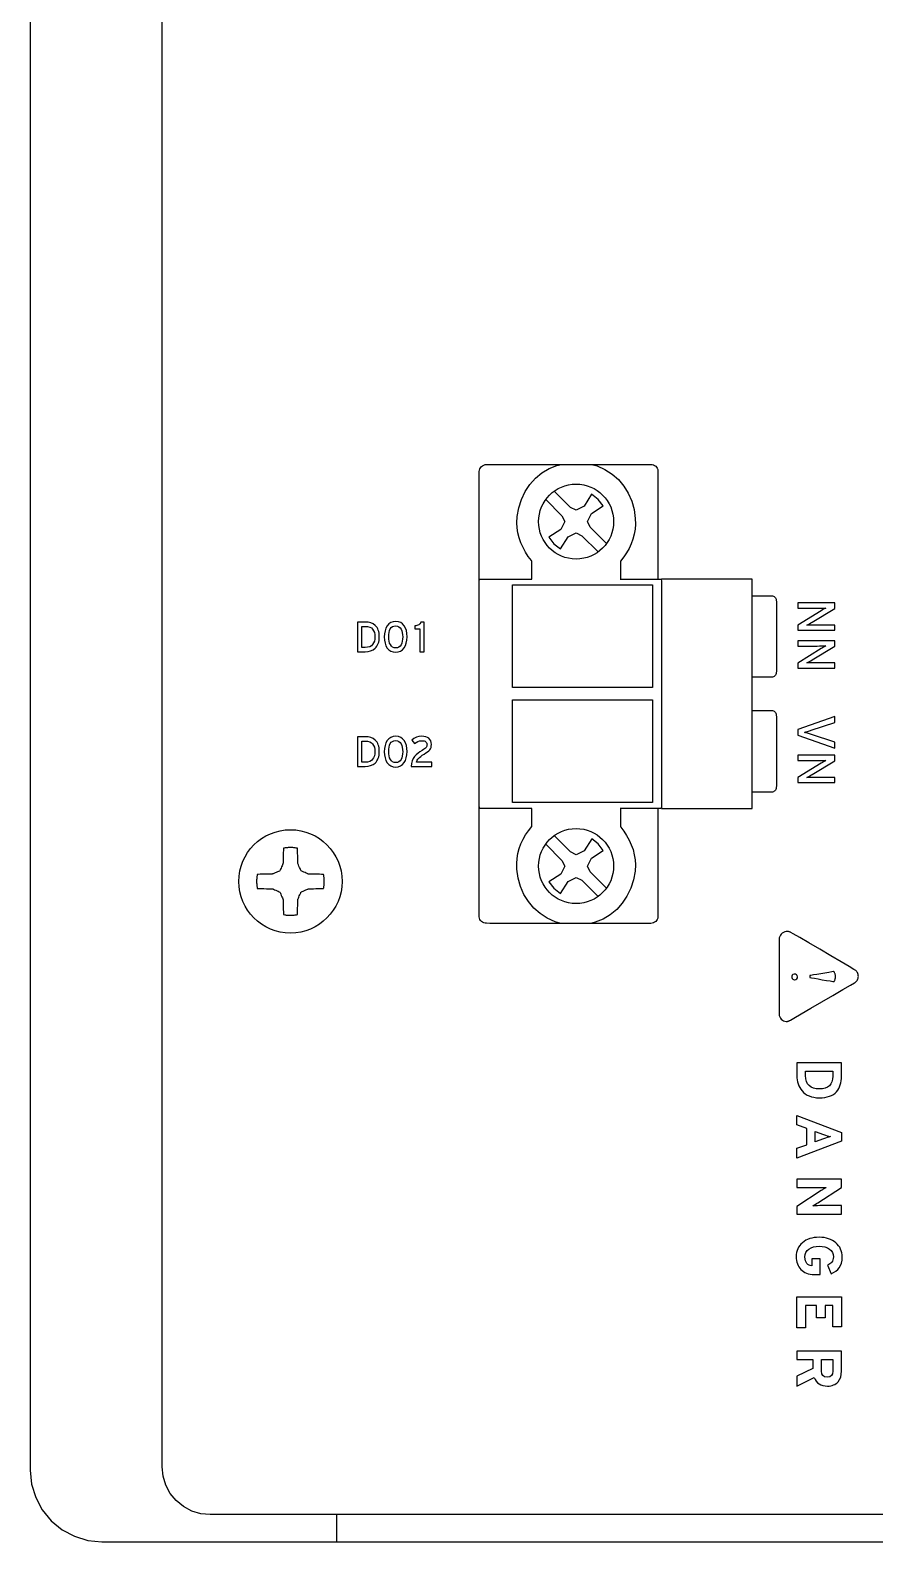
# Model space of a CAD drawing. Extents: x 0.9 to 53.1, y 0.9 to 35.1.
# Drawn here: x 13.117 to 15.324, y 9.154 to 13.102 of the extents above; entities that cross this region are included whole.
import ezdxf

# ---------------------------------------------------------------- set-up
doc = ezdxf.new("R2010")
doc.units = 0
doc.header["$MEASUREMENT"] = 0
doc.layers.add('2.0_____DWG', color=7, linetype='CONTINUOUS')

# ---------------------------------------------------------------- blocks, each defined once
blk = doc.blocks.new('BLK77')
at = {"layer": '2.0_____DWG'}
for points in [[(0.4681, 0.8223), (0.494, 0.8314), (0.494, 0.8742), (0.4681, 0.8833), (0.4681, 0.9081), (0.5848, 0.8636), (0.5848, 0.8409), (0.4681, 0.7965)], [(0.4681, 0.4344), (0.5848, 0.4344), (0.5848, 0.356), (0.5619, 0.356), (0.5619, 0.412), (0.5417, 0.412), (0.5417, 0.3794), (0.5191, 0.3794), (0.5191, 0.412), (0.4908, 0.412), (0.4908, 0.3537), (0.4681, 0.3537)]]:
    blk.add_lwpolyline(points, close=True, dxfattribs=at)
for points, knots in [([(0.5264, 0.9542), (0.5061, 0.9545), (0.4913, 0.9606), (0.482, 0.9722), (0.4727, 0.9837), (0.4681, 0.9969), (0.4681, 1.0122), (0.4681, 1.0122), (0.4681, 1.0457), (0.4681, 1.0457), (0.4681, 1.0457), (0.5848, 1.0457), (0.5848, 1.0457), (0.5848, 1.0457), (0.5848, 1.0105), (0.5848, 1.0105), (0.5849, 0.9939), (0.5805, 0.9806), (0.5717, 0.9701), (0.5627, 0.9596), (0.5475, 0.9545), (0.5264, 0.9542)], [0, 0, 0, 0, 1, 1, 1, 2, 2, 2, 3, 3, 3, 4, 4, 4, 5, 5, 5, 6, 6, 6, 7, 7, 7, 7]), ([(0.5264, 0.9776), (0.5502, 0.9772), (0.562, 0.9884), (0.562, 1.0111), (0.562, 1.0111), (0.562, 1.0234), (0.562, 1.0234), (0.562, 1.0234), (0.4907, 1.0234), (0.4907, 1.0234), (0.4907, 1.0234), (0.4907, 1.0122), (0.4907, 1.0122), (0.4913, 0.9888), (0.5032, 0.9772), (0.5264, 0.9776)], [0, 0, 0, 0, 1, 1, 1, 2, 2, 2, 3, 3, 3, 4, 4, 4, 5, 5, 5, 5]), ([(0.5374, 0.8467), (0.5447, 0.8494), (0.5508, 0.8514), (0.5556, 0.8528), (0.5508, 0.8542), (0.5447, 0.8558), (0.5374, 0.8586), (0.5374, 0.8586), (0.5163, 0.866), (0.5163, 0.866), (0.5163, 0.866), (0.5163, 0.8392), (0.5163, 0.8392), (0.5163, 0.8392), (0.5374, 0.8467), (0.5374, 0.8467)], [0, 0, 0, 0, 1, 1, 1, 2, 2, 2, 3, 3, 3, 4, 4, 4, 5, 5, 5, 5]), ([(0.4681, 0.6707), (0.4681, 0.6707), (0.5317, 0.7121), (0.5317, 0.7121), (0.5341, 0.7134), (0.5364, 0.7148), (0.5388, 0.7165), (0.5413, 0.7178), (0.5434, 0.7192), (0.5449, 0.7202), (0.5374, 0.7202), (0.529, 0.7199), (0.5195, 0.7199), (0.5195, 0.7199), (0.4681, 0.7199), (0.4681, 0.7199), (0.4681, 0.7199), (0.4681, 0.7419), (0.4681, 0.7419), (0.4681, 0.7419), (0.5848, 0.7419), (0.5848, 0.7419), (0.5848, 0.7419), (0.5848, 0.7202), (0.5848, 0.7202), (0.5848, 0.7202), (0.523, 0.6802), (0.523, 0.6802), (0.5181, 0.6768), (0.5137, 0.6744), (0.5098, 0.6724), (0.5173, 0.6724), (0.5258, 0.6724), (0.5354, 0.6727), (0.5354, 0.6727), (0.5848, 0.6727), (0.5848, 0.6727), (0.5848, 0.6727), (0.5848, 0.6504), (0.5848, 0.6504), (0.5848, 0.6504), (0.4681, 0.6504), (0.4681, 0.6504), (0.4681, 0.6504), (0.4681, 0.6707), (0.4681, 0.6707)], [0, 0, 0, 0, 1, 1, 1, 2, 2, 2, 3, 3, 3, 4, 4, 4, 5, 5, 5, 6, 6, 6, 7, 7, 7, 8, 8, 8, 9, 9, 9, 10, 10, 10, 11, 11, 11, 12, 12, 12, 13, 13, 13, 14, 14, 14, 15, 15, 15, 15]), ([(0.5132, 0.4927), (0.4983, 0.493), (0.4868, 0.4971), (0.4786, 0.5059), (0.4705, 0.5144), (0.4664, 0.5256), (0.4662, 0.5395), (0.4664, 0.5544), (0.4718, 0.5666), (0.4825, 0.5758), (0.4932, 0.5853), (0.5079, 0.5897), (0.5264, 0.59), (0.5446, 0.5897), (0.559, 0.5849), (0.5698, 0.5754), (0.5809, 0.5663), (0.5864, 0.5537), (0.5866, 0.5385), (0.5866, 0.5266), (0.5841, 0.5171), (0.579, 0.5103), (0.5737, 0.5035), (0.5666, 0.4981), (0.5575, 0.4947), (0.5575, 0.4947), (0.5483, 0.5168), (0.5483, 0.5168), (0.5527, 0.5188), (0.5564, 0.5215), (0.5593, 0.5249), (0.562, 0.528), (0.5636, 0.533), (0.5636, 0.5391), (0.5634, 0.5476), (0.56, 0.5544), (0.5532, 0.5591), (0.5464, 0.5642), (0.5376, 0.5666), (0.5264, 0.5666), (0.5156, 0.5666), (0.5066, 0.5642), (0.4996, 0.5591), (0.4927, 0.5541), (0.4891, 0.5473), (0.489, 0.5385), (0.489, 0.5307), (0.4908, 0.5249), (0.4942, 0.5215), (0.4974, 0.5178), (0.5017, 0.5161), (0.5068, 0.5154), (0.5068, 0.5154), (0.5068, 0.5334), (0.5068, 0.5334), (0.5068, 0.5334), (0.5286, 0.5334), (0.5286, 0.5334), (0.5286, 0.5334), (0.5286, 0.4927), (0.5286, 0.4927), (0.5286, 0.4927), (0.5132, 0.4927), (0.5132, 0.4927)], [0, 0, 0, 0, 1, 1, 1, 2, 2, 2, 3, 3, 3, 4, 4, 4, 5, 5, 5, 6, 6, 6, 7, 7, 7, 8, 8, 8, 9, 9, 9, 10, 10, 10, 11, 11, 11, 12, 12, 12, 13, 13, 13, 14, 14, 14, 15, 15, 15, 16, 16, 16, 17, 17, 17, 18, 18, 18, 19, 19, 19, 20, 20, 20, 21, 21, 21, 21]), ([(0.4681, 0.2272), (0.4681, 0.2272), (0.5102, 0.2472), (0.5102, 0.2472), (0.5102, 0.2472), (0.5102, 0.2703), (0.5102, 0.2703), (0.5102, 0.2703), (0.4681, 0.2703), (0.4681, 0.2703), (0.4681, 0.2703), (0.4681, 0.2926), (0.4681, 0.2926), (0.4681, 0.2926), (0.5848, 0.2926), (0.5848, 0.2926), (0.5848, 0.2926), (0.5848, 0.2401), (0.5848, 0.2401), (0.5848, 0.2289), (0.5817, 0.2197), (0.5758, 0.2123), (0.5697, 0.2051), (0.5603, 0.2014), (0.5478, 0.2011), (0.5305, 0.2011), (0.5191, 0.2085), (0.5134, 0.2235), (0.5134, 0.2235), (0.4681, 0.2011), (0.4681, 0.2011), (0.4681, 0.2011), (0.4681, 0.2272), (0.4681, 0.2272)], [0, 0, 0, 0, 1, 1, 1, 2, 2, 2, 3, 3, 3, 4, 4, 4, 5, 5, 5, 6, 6, 6, 7, 7, 7, 8, 8, 8, 9, 9, 9, 10, 10, 10, 11, 11, 11, 11]), ([(0.5473, 0.2245), (0.5573, 0.2245), (0.5622, 0.2299), (0.562, 0.2404), (0.562, 0.2404), (0.562, 0.2703), (0.562, 0.2703), (0.562, 0.2703), (0.532, 0.2703), (0.532, 0.2703), (0.532, 0.2703), (0.532, 0.2404), (0.532, 0.2404), (0.532, 0.2299), (0.5371, 0.2245), (0.5473, 0.2245)], [0, 0, 0, 0, 1, 1, 1, 2, 2, 2, 3, 3, 3, 4, 4, 4, 5, 5, 5, 5])]:
    blk.add_open_spline(points, degree=3, knots=knots, dxfattribs=at)
blk = doc.blocks.new('BLK72')
at = {"layer": '2.0_____DWG'}
for points, knots in [([(0.1821, 0.1655), (0.1821, 0.1519), (0.1784, 0.1421), (0.1712, 0.1356), (0.1643, 0.1295), (0.1556, 0.1265), (0.1455, 0.1265), (0.1455, 0.1265), (0.125, 0.1265), (0.125, 0.1265), (0.125, 0.1265), (0.125, 0.2041), (0.125, 0.2041), (0.125, 0.2041), (0.1455, 0.2041), (0.1455, 0.2041), (0.1558, 0.2045), (0.1646, 0.2014), (0.1716, 0.1953), (0.1785, 0.1892), (0.1821, 0.179), (0.1821, 0.1655)], [0, 0, 0, 0, 1, 1, 1, 2, 2, 2, 3, 3, 3, 4, 4, 4, 5, 5, 5, 6, 6, 6, 7, 7, 7, 7]), ([(0.2547, 0.1655), (0.2547, 0.1536), (0.2521, 0.1438), (0.2472, 0.1367), (0.2421, 0.1292), (0.2346, 0.1255), (0.2248, 0.1251), (0.2151, 0.1255), (0.2079, 0.1292), (0.2028, 0.1363), (0.1979, 0.1438), (0.1953, 0.1533), (0.1953, 0.1651), (0.1953, 0.1773), (0.1979, 0.1868), (0.2029, 0.1943), (0.208, 0.2018), (0.2153, 0.2055), (0.2252, 0.2055), (0.235, 0.2055), (0.2423, 0.2018), (0.2474, 0.1943), (0.2523, 0.1872), (0.2547, 0.1773), (0.2547, 0.1655)], [0, 0, 0, 0, 1, 1, 1, 2, 2, 2, 3, 3, 3, 4, 4, 4, 5, 5, 5, 6, 6, 6, 7, 7, 7, 8, 8, 8, 8]), ([(0.2884, 0.1265), (0.2884, 0.1265), (0.2884, 0.1862), (0.2884, 0.1862), (0.2884, 0.1862), (0.275, 0.1862), (0.275, 0.1862), (0.275, 0.1862), (0.275, 0.1943), (0.275, 0.1943), (0.2789, 0.1943), (0.2825, 0.1953), (0.2852, 0.197), (0.2881, 0.1984), (0.2897, 0.2007), (0.2906, 0.2041), (0.2906, 0.2041), (0.2996, 0.2041), (0.2996, 0.2041), (0.2996, 0.2041), (0.2996, 0.1265), (0.2996, 0.1265), (0.2996, 0.1265), (0.2884, 0.1265), (0.2884, 0.1265)], [0, 0, 0, 0, 1, 1, 1, 2, 2, 2, 3, 3, 3, 4, 4, 4, 5, 5, 5, 6, 6, 6, 7, 7, 7, 8, 8, 8, 8]), ([(0.1707, 0.1655), (0.1707, 0.1736), (0.1687, 0.1804), (0.1648, 0.1855), (0.1609, 0.1902), (0.1543, 0.1929), (0.1455, 0.1929), (0.1455, 0.1929), (0.1361, 0.1929), (0.1361, 0.1929), (0.1361, 0.1929), (0.1361, 0.1377), (0.1361, 0.1377), (0.1361, 0.1377), (0.1455, 0.1377), (0.1455, 0.1377), (0.1543, 0.1377), (0.1609, 0.1404), (0.1648, 0.1455), (0.1687, 0.1506), (0.1707, 0.157), (0.1707, 0.1655)], [0, 0, 0, 0, 1, 1, 1, 2, 2, 2, 3, 3, 3, 4, 4, 4, 5, 5, 5, 6, 6, 6, 7, 7, 7, 7]), ([(0.2433, 0.1651), (0.2433, 0.1736), (0.2419, 0.1804), (0.2391, 0.1858), (0.2362, 0.1912), (0.2314, 0.194), (0.2248, 0.1943), (0.2184, 0.194), (0.2138, 0.1916), (0.2109, 0.1862), (0.208, 0.1807), (0.2067, 0.174), (0.2067, 0.1655), (0.2067, 0.157), (0.2082, 0.1502), (0.2111, 0.1451), (0.214, 0.1394), (0.2187, 0.1367), (0.2252, 0.1367), (0.2318, 0.1367), (0.2363, 0.1394), (0.2392, 0.1448), (0.2419, 0.1502), (0.2433, 0.157), (0.2433, 0.1651)], [0, 0, 0, 0, 1, 1, 1, 2, 2, 2, 3, 3, 3, 4, 4, 4, 5, 5, 5, 6, 6, 6, 7, 7, 7, 8, 8, 8, 8])]:
    blk.add_open_spline(points, degree=3, knots=knots, dxfattribs=at)
blk = doc.blocks.new('BLK71')
at = {"layer": '2.0_____DWG'}
for points, knots in [([(0.1821, 0.1655), (0.1821, 0.1519), (0.1784, 0.1421), (0.1712, 0.1356), (0.1643, 0.1295), (0.1556, 0.1265), (0.1455, 0.1265), (0.1455, 0.1265), (0.125, 0.1265), (0.125, 0.1265), (0.125, 0.1265), (0.125, 0.2041), (0.125, 0.2041), (0.125, 0.2041), (0.1455, 0.2041), (0.1455, 0.2041), (0.1558, 0.2045), (0.1646, 0.2014), (0.1716, 0.1953), (0.1785, 0.1892), (0.1821, 0.179), (0.1821, 0.1655)], [0, 0, 0, 0, 1, 1, 1, 2, 2, 2, 3, 3, 3, 4, 4, 4, 5, 5, 5, 6, 6, 6, 7, 7, 7, 7]), ([(0.2547, 0.1655), (0.2547, 0.1536), (0.2521, 0.1438), (0.2472, 0.1367), (0.2421, 0.1292), (0.2346, 0.1255), (0.2248, 0.1251), (0.2151, 0.1255), (0.2079, 0.1292), (0.2028, 0.1363), (0.1979, 0.1438), (0.1953, 0.1533), (0.1953, 0.1651), (0.1953, 0.1773), (0.1979, 0.1868), (0.2029, 0.1943), (0.208, 0.2018), (0.2153, 0.2055), (0.2252, 0.2055), (0.235, 0.2055), (0.2423, 0.2018), (0.2474, 0.1943), (0.2523, 0.1872), (0.2547, 0.1773), (0.2547, 0.1655)], [0, 0, 0, 0, 1, 1, 1, 2, 2, 2, 3, 3, 3, 4, 4, 4, 5, 5, 5, 6, 6, 6, 7, 7, 7, 8, 8, 8, 8]), ([(0.265, 0.1265), (0.2657, 0.1377), (0.2689, 0.1465), (0.2743, 0.1526), (0.2799, 0.159), (0.2864, 0.1641), (0.294, 0.1685), (0.2991, 0.1716), (0.3026, 0.1743), (0.3043, 0.1763), (0.306, 0.1787), (0.3069, 0.1811), (0.3069, 0.1838), (0.3069, 0.1868), (0.3057, 0.1892), (0.3036, 0.1912), (0.3013, 0.1929), (0.2975, 0.194), (0.2925, 0.194), (0.2857, 0.1936), (0.2796, 0.1912), (0.2741, 0.1862), (0.2741, 0.1862), (0.267, 0.195), (0.267, 0.195), (0.2743, 0.2018), (0.283, 0.2055), (0.2928, 0.2055), (0.3008, 0.2055), (0.3069, 0.2038), (0.3114, 0.2004), (0.316, 0.1967), (0.3182, 0.1916), (0.3184, 0.1841), (0.3184, 0.1784), (0.3169, 0.1736), (0.314, 0.1702), (0.3108, 0.1668), (0.306, 0.1631), (0.2994, 0.159), (0.2925, 0.1546), (0.2874, 0.1512), (0.2845, 0.1478), (0.2816, 0.1448), (0.2799, 0.1414), (0.2792, 0.1377), (0.2792, 0.1377), (0.3191, 0.1377), (0.3191, 0.1377), (0.3191, 0.1377), (0.3191, 0.1265), (0.3191, 0.1265), (0.3191, 0.1265), (0.265, 0.1265), (0.265, 0.1265)], [0, 0, 0, 0, 1, 1, 1, 2, 2, 2, 3, 3, 3, 4, 4, 4, 5, 5, 5, 6, 6, 6, 7, 7, 7, 8, 8, 8, 9, 9, 9, 10, 10, 10, 11, 11, 11, 12, 12, 12, 13, 13, 13, 14, 14, 14, 15, 15, 15, 16, 16, 16, 17, 17, 17, 18, 18, 18, 18]), ([(0.1707, 0.1655), (0.1707, 0.1736), (0.1687, 0.1804), (0.1648, 0.1855), (0.1609, 0.1902), (0.1543, 0.1929), (0.1455, 0.1929), (0.1455, 0.1929), (0.1361, 0.1929), (0.1361, 0.1929), (0.1361, 0.1929), (0.1361, 0.1377), (0.1361, 0.1377), (0.1361, 0.1377), (0.1455, 0.1377), (0.1455, 0.1377), (0.1543, 0.1377), (0.1609, 0.1404), (0.1648, 0.1455), (0.1687, 0.1506), (0.1707, 0.157), (0.1707, 0.1655)], [0, 0, 0, 0, 1, 1, 1, 2, 2, 2, 3, 3, 3, 4, 4, 4, 5, 5, 5, 6, 6, 6, 7, 7, 7, 7]), ([(0.2433, 0.1651), (0.2433, 0.1736), (0.2419, 0.1804), (0.2391, 0.1858), (0.2362, 0.1912), (0.2314, 0.194), (0.2248, 0.1943), (0.2184, 0.194), (0.2138, 0.1916), (0.2109, 0.1862), (0.208, 0.1807), (0.2067, 0.174), (0.2067, 0.1655), (0.2067, 0.157), (0.2082, 0.1502), (0.2111, 0.1451), (0.214, 0.1394), (0.2187, 0.1367), (0.2252, 0.1367), (0.2318, 0.1367), (0.2363, 0.1394), (0.2392, 0.1448), (0.2419, 0.1502), (0.2433, 0.157), (0.2433, 0.1651)], [0, 0, 0, 0, 1, 1, 1, 2, 2, 2, 3, 3, 3, 4, 4, 4, 5, 5, 5, 6, 6, 6, 7, 7, 7, 8, 8, 8, 8])]:
    blk.add_open_spline(points, degree=3, knots=knots, dxfattribs=at)
blk = doc.blocks.new('BLK70')
at = {"layer": '2.0_____DWG'}
for points, knots in [([(0.4661, 0.2489), (0.4661, 0.2489), (0.4661, 0.2641), (0.4661, 0.2641), (0.4661, 0.2641), (0.5632, 0.2981), (0.5632, 0.2981), (0.5632, 0.2981), (0.5632, 0.2821), (0.5632, 0.2821), (0.5632, 0.2821), (0.5013, 0.2618), (0.5013, 0.2618), (0.4983, 0.2608), (0.4952, 0.2597), (0.4917, 0.2587), (0.4881, 0.2577), (0.4854, 0.257), (0.4835, 0.2563), (0.4854, 0.256), (0.4881, 0.255), (0.4917, 0.254), (0.4952, 0.253), (0.4985, 0.2519), (0.5015, 0.2509), (0.5015, 0.2509), (0.5632, 0.2309), (0.5632, 0.2309), (0.5632, 0.2309), (0.5632, 0.2153), (0.5632, 0.2153), (0.5632, 0.2153), (0.4661, 0.2489), (0.4661, 0.2489)], [0, 0, 0, 0, 1, 1, 1, 2, 2, 2, 3, 3, 3, 4, 4, 4, 5, 5, 5, 6, 6, 6, 7, 7, 7, 8, 8, 8, 9, 9, 9, 10, 10, 10, 11, 11, 11, 11]), ([(0.4661, 0.1383), (0.4661, 0.1383), (0.5271, 0.176), (0.5271, 0.176), (0.5315, 0.1787), (0.5356, 0.1811), (0.539, 0.1831), (0.5324, 0.1831), (0.5249, 0.1831), (0.5164, 0.1828), (0.5164, 0.1828), (0.4661, 0.1828), (0.4661, 0.1828), (0.4661, 0.1828), (0.4661, 0.1967), (0.4661, 0.1967), (0.4661, 0.1967), (0.5632, 0.1967), (0.5632, 0.1967), (0.5632, 0.1967), (0.5632, 0.1821), (0.5632, 0.1821), (0.5632, 0.1821), (0.5039, 0.1465), (0.5039, 0.1465), (0.4986, 0.1434), (0.4939, 0.1407), (0.4901, 0.1387), (0.4969, 0.1387), (0.5046, 0.1387), (0.513, 0.1387), (0.513, 0.1387), (0.5632, 0.1387), (0.5632, 0.1387), (0.5632, 0.1387), (0.5632, 0.1251), (0.5632, 0.1251), (0.5632, 0.1251), (0.4661, 0.1251), (0.4661, 0.1251), (0.4661, 0.1251), (0.4661, 0.1383), (0.4661, 0.1383)], [0, 0, 0, 0, 1, 1, 1, 2, 2, 2, 3, 3, 3, 4, 4, 4, 5, 5, 5, 6, 6, 6, 7, 7, 7, 8, 8, 8, 9, 9, 9, 10, 10, 10, 11, 11, 11, 12, 12, 12, 13, 13, 13, 14, 14, 14, 14])]:
    blk.add_open_spline(points, degree=3, knots=knots, dxfattribs=at)
blk = doc.blocks.new('BLK69')
at = {"layer": '2.0_____DWG'}
for points in [[(0.4661, 0.2374), (0.4661, 0.2374), (0.5271, 0.275), (0.5271, 0.275), (0.5315, 0.2777), (0.5356, 0.2801), (0.539, 0.2821), (0.5324, 0.2821), (0.5249, 0.2821), (0.5164, 0.2818), (0.5164, 0.2818), (0.4661, 0.2818), (0.4661, 0.2818), (0.4661, 0.2818), (0.4661, 0.2957), (0.4661, 0.2957), (0.4661, 0.2957), (0.5632, 0.2957), (0.5632, 0.2957), (0.5632, 0.2957), (0.5632, 0.2811), (0.5632, 0.2811), (0.5632, 0.2811), (0.5039, 0.2455), (0.5039, 0.2455), (0.4986, 0.2424), (0.4939, 0.2397), (0.4901, 0.2377), (0.4969, 0.2377), (0.5046, 0.2377), (0.513, 0.2377), (0.513, 0.2377), (0.5632, 0.2377), (0.5632, 0.2377), (0.5632, 0.2377), (0.5632, 0.2241), (0.5632, 0.2241), (0.5632, 0.2241), (0.4661, 0.2241), (0.4661, 0.2241), (0.4661, 0.2241), (0.4661, 0.2374), (0.4661, 0.2374)], [(0.4661, 0.1383), (0.4661, 0.1383), (0.5271, 0.176), (0.5271, 0.176), (0.5315, 0.1787), (0.5356, 0.1811), (0.539, 0.1831), (0.5324, 0.1831), (0.5249, 0.1831), (0.5164, 0.1828), (0.5164, 0.1828), (0.4661, 0.1828), (0.4661, 0.1828), (0.4661, 0.1828), (0.4661, 0.1967), (0.4661, 0.1967), (0.4661, 0.1967), (0.5632, 0.1967), (0.5632, 0.1967), (0.5632, 0.1967), (0.5632, 0.1821), (0.5632, 0.1821), (0.5632, 0.1821), (0.5039, 0.1465), (0.5039, 0.1465), (0.4986, 0.1434), (0.4939, 0.1407), (0.4901, 0.1387), (0.4969, 0.1387), (0.5046, 0.1387), (0.513, 0.1387), (0.513, 0.1387), (0.5632, 0.1387), (0.5632, 0.1387), (0.5632, 0.1387), (0.5632, 0.1251), (0.5632, 0.1251), (0.5632, 0.1251), (0.4661, 0.1251), (0.4661, 0.1251), (0.4661, 0.1251), (0.4661, 0.1383), (0.4661, 0.1383)]]:
    blk.add_open_spline(points, degree=3, knots=[0, 0, 0, 0, 1, 1, 1, 2, 2, 2, 3, 3, 3, 4, 4, 4, 5, 5, 5, 6, 6, 6, 7, 7, 7, 8, 8, 8, 9, 9, 9, 10, 10, 10, 11, 11, 11, 12, 12, 12, 13, 13, 13, 14, 14, 14, 14], dxfattribs=at)

msp = doc.modelspace()

# ---------------------------------------------------------------- linework, layer by layer
at = {"layer": '2.0_____DWG'}
for points in [[(13.1167, 17.4166), (13.1167, 9.3407), (13.1203, 9.3044), (13.131, 9.2691), (13.1483, 9.2369), (13.1715, 9.2084), (13.1998, 9.1854), (13.2322, 9.1681), (13.2673, 9.1572), (13.3037, 9.1538), (17.2958, 9.1538), (17.3234, 9.1569), (17.3795, 9.1874), (17.4122, 9.2423), (17.4156, 9.259), (17.4167, 9.2749), (17.4167, 17.4828)], [(17.4167, 9.3047), (17.4146, 9.2993), (17.4027, 9.2807), (17.3819, 9.262), (17.3536, 9.2434), (17.3202, 9.2247), (17.3171, 9.2247), (17.3141, 9.2247), (17.3112, 9.2247), (17.308, 9.2247), (17.3049, 9.2247), (17.3019, 9.2247), (17.2988, 9.2247), (17.2958, 9.2247), (13.5867, 9.2247), (13.5623, 9.2271), (13.5389, 9.2342), (13.5174, 9.2457), (13.4984, 9.2613), (13.4828, 9.2803), (13.4712, 9.302), (13.4641, 9.3254), (13.4617, 9.3498), (13.4617, 17.4078)], [(14.7572, 11.069), (14.7572, 11.0584), (14.7572, 11.0301), (14.7572, 10.9895), (14.7572, 10.9421), (14.7572, 10.8932), (14.7572, 10.8481), (14.7572, 10.8124), (14.7572, 10.7913), (14.7571, 10.7863), (14.7565, 10.7829), (14.7553, 10.7797), (14.7535, 10.7769), (14.7512, 10.7744), (14.7485, 10.7723), (14.7455, 10.7707), (14.7422, 10.7697), (14.7386, 10.7692), (14.7253, 10.7692), (14.6848, 10.7692), (14.6247, 10.7692), (14.5532, 10.7692), (14.4785, 10.7692), (14.4088, 10.7692), (14.3524, 10.7692), (14.3174, 10.7692), (14.3088, 10.7693), (14.3052, 10.7698), (14.3019, 10.7708), (14.2988, 10.7724), (14.2961, 10.7744), (14.2938, 10.7768), (14.292, 10.7796), (14.2908, 10.7827), (14.2903, 10.7861), (14.2903, 10.8139), (14.2903, 10.9165), (14.2903, 11.0747), (14.2903, 11.2664), (14.2903, 11.4691), (14.2903, 11.6607), (14.2903, 11.8189), (14.2903, 11.9215), (14.2903, 11.9494), (14.2908, 11.953), (14.292, 11.9564), (14.2938, 11.9595), (14.2961, 11.9622), (14.2988, 11.9645), (14.3019, 11.9664), (14.3052, 11.9676), (14.3088, 11.9682), (14.3174, 11.9682), (14.3524, 11.9682), (14.4088, 11.9682), (14.4785, 11.9682), (14.5532, 11.9682), (14.6247, 11.9682), (14.6848, 11.9682), (14.7253, 11.9682), (14.7386, 11.9682), (14.7422, 11.9678), (14.7455, 11.9668), (14.7485, 11.9653), (14.7512, 11.9632), (14.7535, 11.9608), (14.7553, 11.9579), (14.7565, 11.9547), (14.7571, 11.9512), (14.7572, 11.9462), (14.7572, 11.9251), (14.7572, 11.8893), (14.7572, 11.8443), (14.7572, 11.7954), (14.7572, 11.7479), (14.7572, 11.7074), (14.7572, 11.6791), (14.7572, 11.6685)], [(14.6228, 11.7614), (14.58, 11.8041), (14.5728, 11.8187), (14.5833, 11.8394), (14.6143, 11.8597), (14.6012, 11.8767), (14.5839, 11.8899), (14.5639, 11.8587), (14.5433, 11.8482), (14.5287, 11.8557), (14.4861, 11.8984)], [(14.4639, 11.8764), (14.5063, 11.8333), (14.5138, 11.8187), (14.5032, 11.798), (14.472, 11.778), (14.4853, 11.7607), (14.5024, 11.7475), (14.5224, 11.7787), (14.5433, 11.7892), (14.5578, 11.7817), (14.6007, 11.7394)], [(14.7667, 11.069), (15.0029, 11.069), (15.0029, 11.6685), (14.7667, 11.6685)], [(14.4639, 10.9764), (14.5063, 10.9334), (14.5138, 10.9188), (14.5032, 10.8981), (14.472, 10.8781), (14.4853, 10.8608), (14.5024, 10.8476), (14.5224, 10.8788), (14.5433, 10.8893), (14.5578, 10.8818), (14.6007, 10.8394)], [(14.6228, 10.8615), (14.5802, 10.9042), (14.5728, 10.9188), (14.5833, 10.9395), (14.6143, 10.9595), (14.6012, 10.9768), (14.5841, 10.99), (14.5639, 10.9588), (14.5433, 10.9483), (14.5287, 10.9557), (14.4861, 10.9985)], [(13.7101, 10.8605), (13.7115, 10.8604), (13.7153, 10.8603), (13.7207, 10.8602), (13.7271, 10.86), (13.7338, 10.8598), (13.7401, 10.8597), (13.7454, 10.8596), (13.7489, 10.8595), (13.75, 10.8594), (13.7508, 10.8591), (13.7527, 10.8582), (13.7554, 10.857), (13.7586, 10.8556), (13.7618, 10.8542), (13.7648, 10.8529), (13.7672, 10.8518), (13.7687, 10.8511), (13.7691, 10.8509), (13.7696, 10.8499), (13.7704, 10.8479), (13.7716, 10.8452), (13.7729, 10.842), (13.7743, 10.8389), (13.7756, 10.8359), (13.7766, 10.8336), (13.7771, 10.8322), (13.7773, 10.8318), (13.7773, 10.8293), (13.7775, 10.8248), (13.7776, 10.8189), (13.7778, 10.8123), (13.778, 10.8056), (13.7782, 10.7996), (13.7784, 10.7949), (13.7784, 10.7923), (13.7784, 10.792), (13.7784, 10.792), (13.7784, 10.792), (13.7784, 10.7921), (13.7784, 10.7921), (13.7784, 10.7922), (13.7784, 10.7922), (13.7784, 10.7923), (13.7784, 10.7923), (13.7797, 10.792), (13.7818, 10.7916), (13.7838, 10.7913), (13.7858, 10.791), (13.7879, 10.7907), (13.79, 10.7905), (13.7921, 10.7904), (13.7942, 10.7903), (13.7963, 10.7903), (13.7984, 10.7903), (13.8005, 10.7903), (13.8026, 10.7905), (13.8047, 10.7906), (13.8067, 10.7909), (13.8088, 10.7911), (13.8108, 10.7915), (13.8129, 10.7918), (13.8149, 10.7923), (13.8151, 10.7923), (13.8151, 10.7923), (13.8151, 10.7922), (13.8151, 10.7922), (13.8151, 10.7921), (13.8151, 10.792), (13.8151, 10.792), (13.8151, 10.792), (13.8151, 10.792), (13.8151, 10.7935), (13.8152, 10.7973), (13.8154, 10.8028), (13.8156, 10.8092), (13.8158, 10.816), (13.816, 10.8223), (13.8161, 10.8275), (13.8162, 10.831), (13.8163, 10.832), (13.8166, 10.8329), (13.8175, 10.8348), (13.8186, 10.8376), (13.8199, 10.8407), (13.8213, 10.8439), (13.8226, 10.8469), (13.8236, 10.8492), (13.8242, 10.8507), (13.8245, 10.851), (13.8255, 10.8514), (13.8276, 10.8524), (13.8303, 10.8536), (13.8335, 10.855), (13.8367, 10.8564), (13.8396, 10.8577), (13.8419, 10.8587), (13.8433, 10.8593), (13.8438, 10.8594), (13.8463, 10.8595), (13.8508, 10.8596), (13.8567, 10.8598), (13.8634, 10.8599), (13.87, 10.8601), (13.8759, 10.8603), (13.8805, 10.8604), (13.8831, 10.8604), (13.8834, 10.8605), (13.8834, 10.8605), (13.8834, 10.8605), (13.8834, 10.8606), (13.8834, 10.8606), (13.8834, 10.8607), (13.8834, 10.8607), (13.8834, 10.8608), (13.8834, 10.8608), (13.8837, 10.8621), (13.884, 10.8641), (13.8843, 10.8661), (13.8846, 10.8681), (13.8848, 10.8701), (13.885, 10.8722), (13.8851, 10.8742), (13.8852, 10.8763), (13.8853, 10.8784), (13.8852, 10.8804), (13.8852, 10.8825), (13.8851, 10.8846), (13.8849, 10.8866), (13.8847, 10.8887), (13.8844, 10.8908), (13.8841, 10.8928), (13.8838, 10.8949), (13.8834, 10.8969), (13.8834, 10.8971), (13.8834, 10.8971), (13.8834, 10.8971), (13.8834, 10.8971), (13.8834, 10.8971), (13.8834, 10.8971), (13.8834, 10.8971), (13.8834, 10.8971), (13.8834, 10.8971), (13.8818, 10.8971), (13.8779, 10.8972), (13.8724, 10.8974), (13.866, 10.8975), (13.8593, 10.8977), (13.853, 10.8979), (13.8478, 10.898), (13.8445, 10.8981), (13.8435, 10.8981), (13.8426, 10.8985), (13.8406, 10.8993), (13.8379, 10.9005), (13.8348, 10.9018), (13.8315, 10.9032), (13.8286, 10.9045), (13.8262, 10.9055), (13.8247, 10.9061), (13.8244, 10.9063), (13.8239, 10.9074), (13.823, 10.9095), (13.8218, 10.9123), (13.8205, 10.9155), (13.8191, 10.9188), (13.8179, 10.9217), (13.8169, 10.924), (13.8163, 10.9253), (13.8162, 10.9259), (13.8162, 10.9284), (13.816, 10.933), (13.8159, 10.939), (13.8157, 10.9457), (13.8155, 10.9523), (13.8153, 10.9583), (13.8151, 10.9628), (13.8151, 10.9653), (13.8151, 10.9656), (13.8151, 10.9655), (13.815, 10.9655), (13.815, 10.9655), (13.815, 10.9654), (13.815, 10.9653), (13.8149, 10.9653), (13.8149, 10.9653), (13.8149, 10.9652), (13.8135, 10.9655), (13.8115, 10.9659), (13.8095, 10.9663), (13.8075, 10.9666), (13.8055, 10.9668), (13.8034, 10.967), (13.8013, 10.9671), (13.7992, 10.9672), (13.7971, 10.9673), (13.795, 10.9672), (13.7929, 10.9672), (13.7908, 10.9671), (13.7887, 10.9669), (13.7866, 10.9667), (13.7846, 10.9664), (13.7826, 10.9661), (13.7805, 10.9657), (13.7785, 10.9652), (13.7784, 10.9652), (13.7784, 10.9653), (13.7784, 10.9653), (13.7784, 10.9654), (13.7784, 10.9654), (13.7784, 10.9655), (13.7784, 10.9655), (13.7784, 10.9656), (13.7784, 10.9656), (13.7784, 10.9639), (13.7783, 10.9599), (13.7781, 10.9543), (13.7779, 10.9479), (13.7777, 10.9411), (13.7775, 10.9349), (13.7774, 10.9297), (13.7773, 10.9264), (13.7772, 10.9255), (13.7768, 10.9246), (13.776, 10.9225), (13.7748, 10.9198), (13.7735, 10.9166), (13.7721, 10.9133), (13.7709, 10.9104), (13.7699, 10.908), (13.7692, 10.9065), (13.769, 10.9062), (13.7679, 10.9057), (13.7658, 10.9048), (13.763, 10.9036), (13.7598, 10.9023), (13.7566, 10.9009), (13.7537, 10.8997), (13.7515, 10.8987), (13.7502, 10.8982), (13.7496, 10.8981), (13.747, 10.898), (13.7423, 10.8979), (13.7364, 10.8977), (13.7297, 10.8976), (13.7231, 10.8974), (13.7172, 10.8973), (13.7127, 10.8971), (13.7103, 10.8971), (13.7101, 10.8971), (13.7101, 10.897), (13.7101, 10.897), (13.7101, 10.897), (13.7101, 10.8969), (13.7101, 10.8968), (13.7101, 10.8968), (13.7101, 10.8968), (13.7101, 10.8967), (13.7098, 10.8953), (13.7095, 10.8933), (13.7092, 10.8913), (13.7089, 10.8893), (13.7087, 10.8873), (13.7085, 10.8852), (13.7084, 10.8832), (13.7083, 10.8811), (13.7083, 10.879), (13.7083, 10.8769), (13.7083, 10.8747), (13.7085, 10.8726), (13.7086, 10.8705), (13.7088, 10.8684), (13.7091, 10.8663), (13.7094, 10.8642), (13.7097, 10.8622), (13.7101, 10.8601)]]:
    msp.add_lwpolyline(points, dxfattribs=at)
for points in [[(14.6589, 11.7156), (14.6589, 11.714), (14.6589, 11.7095), (14.6589, 11.703), (14.6589, 11.6954), (14.6589, 11.6874), (14.6589, 11.6799), (14.6589, 11.6737), (14.6589, 11.6697), (14.6589, 11.6685), (14.6589, 11.6685), (14.6589, 11.6685), (14.6588, 11.6685), (14.6588, 11.6685), (14.6588, 11.6685), (14.6587, 11.6685), (14.6587, 11.6685), (14.6587, 11.6685), (14.6592, 11.6685), (14.6653, 11.6685), (14.6773, 11.6685), (14.6932, 11.6685), (14.7112, 11.6685), (14.7293, 11.6685), (14.7457, 11.6685), (14.7584, 11.6685), (14.7657, 11.6685), (14.7667, 11.6629), (14.7667, 11.6225), (14.7667, 11.5516), (14.7667, 11.4607), (14.7667, 11.3603), (14.7667, 11.2607), (14.7667, 11.1724), (14.7667, 11.1058), (14.7667, 11.0715), (14.765, 11.069), (14.7566, 11.069), (14.7431, 11.069), (14.7263, 11.069), (14.7081, 11.069), (14.6904, 11.069), (14.675, 11.069), (14.6639, 11.069), (14.6588, 11.069), (14.6587, 11.069), (14.6587, 11.069), (14.6588, 11.069), (14.6588, 11.069), (14.6588, 11.069), (14.6588, 11.069), (14.6589, 11.069), (14.6589, 11.069), (14.6589, 11.069), (14.6589, 11.0673), (14.6589, 11.0628), (14.6589, 11.0564), (14.6589, 11.0488), (14.6589, 11.0408), (14.6589, 11.0333), (14.6589, 11.0271), (14.6589, 11.023), (14.6602, 11.0202), (14.6681, 11.0098), (14.6753, 10.9987), (14.6818, 10.9868), (14.6874, 10.9745), (14.692, 10.9617), (14.6954, 10.9486), (14.6976, 10.9354), (14.6984, 10.9221), (14.6973, 10.9055), (14.693, 10.8826), (14.6859, 10.8608), (14.6762, 10.8405), (14.6639, 10.8219), (14.6493, 10.8054), (14.6325, 10.7914), (14.6137, 10.7802), (14.593, 10.772), (14.5813, 10.7692), (14.576, 10.7692), (14.5666, 10.7692), (14.5546, 10.7692), (14.5413, 10.7692), (14.5281, 10.7692), (14.5164, 10.7692), (14.5076, 10.7692), (14.5031, 10.7692), (14.4882, 10.7736), (14.4678, 10.7827), (14.4493, 10.7947), (14.4328, 10.8093), (14.4186, 10.8261), (14.4069, 10.845), (14.3978, 10.8655), (14.3916, 10.8874), (14.3885, 10.9104), (14.3882, 10.9255), (14.3891, 10.9388), (14.3912, 10.9517), (14.3945, 10.9644), (14.3989, 10.9768), (14.4045, 10.9887), (14.4111, 11.0003), (14.4188, 11.0113), (14.4276, 11.0219), (14.4276, 11.0235), (14.4276, 11.028), (14.4276, 11.0345), (14.4276, 11.0421), (14.4276, 11.0501), (14.4276, 11.0576), (14.4276, 11.0637), (14.4276, 11.0678), (14.4276, 11.069), (14.4276, 11.069), (14.4276, 11.069), (14.4276, 11.069), (14.4275, 11.069), (14.4275, 11.069), (14.4275, 11.069), (14.4275, 11.069), (14.4275, 11.069), (14.4269, 11.069), (14.419, 11.069), (14.4038, 11.069), (14.3836, 11.069), (14.3608, 11.069), (14.3378, 11.069), (14.317, 11.069), (14.3008, 11.069), (14.2916, 11.069), (14.2903, 11.0745), (14.2903, 11.115), (14.2903, 11.1859), (14.2903, 11.2768), (14.2903, 11.3772), (14.2903, 11.4768), (14.2903, 11.5651), (14.2903, 11.6316), (14.2903, 11.666), (14.2925, 11.6685), (14.3031, 11.6685), (14.3203, 11.6685), (14.3416, 11.6685), (14.3648, 11.6685), (14.3873, 11.6685), (14.4069, 11.6685), (14.4211, 11.6685), (14.4275, 11.6685), (14.4276, 11.6685), (14.4276, 11.6685), (14.4276, 11.6685), (14.4276, 11.6685), (14.4276, 11.6685), (14.4276, 11.6685), (14.4276, 11.6685), (14.4276, 11.6685), (14.4276, 11.6685), (14.4276, 11.6702), (14.4276, 11.6746), (14.4276, 11.6811), (14.4276, 11.6887), (14.4276, 11.6967), (14.4276, 11.7042), (14.4276, 11.7104), (14.4276, 11.7144), (14.4263, 11.7173), (14.4184, 11.7277), (14.4112, 11.7388), (14.4047, 11.7507), (14.3991, 11.763), (14.3945, 11.7758), (14.391, 11.7889), (14.3888, 11.8021), (14.388, 11.8153), (14.3891, 11.832), (14.3934, 11.8549), (14.4005, 11.8767), (14.4103, 11.897), (14.4225, 11.9156), (14.4371, 11.932), (14.4539, 11.9461), (14.4727, 11.9573), (14.4933, 11.9654), (14.505, 11.9682), (14.5104, 11.9682), (14.5198, 11.9682), (14.5318, 11.9682), (14.5451, 11.9682), (14.5583, 11.9682), (14.5701, 11.9682), (14.5789, 11.9682), (14.5834, 11.9682), (14.5983, 11.9639), (14.6187, 11.9548), (14.6372, 11.9428), (14.6537, 11.9282), (14.6678, 11.9114), (14.6796, 11.8925), (14.6886, 11.872), (14.6948, 11.8501), (14.698, 11.827), (14.6983, 11.8119), (14.6973, 11.7987), (14.6951, 11.7857), (14.6919, 11.7731), (14.6874, 11.7607), (14.6819, 11.7487), (14.6753, 11.7372), (14.6676, 11.7262)], [(14.743, 11.385), (14.3769, 11.385), (14.3769, 11.6536), (14.743, 11.6536)], [(15.0541, 11.4121), (15.052, 11.4121), (15.0466, 11.4121), (15.039, 11.4121), (15.03, 11.4121), (15.0209, 11.4121), (15.0127, 11.4121), (15.0064, 11.4121), (15.0031, 11.4121), (15.0029, 11.416), (15.0029, 11.4343), (15.0029, 11.4636), (15.0029, 11.4995), (15.0029, 11.5377), (15.0029, 11.5736), (15.0029, 11.6029), (15.0029, 11.6212), (15.0031, 11.6251), (15.0064, 11.6251), (15.0127, 11.6251), (15.0209, 11.6251), (15.03, 11.6251), (15.039, 11.6251), (15.0466, 11.6251), (15.052, 11.6251), (15.0541, 11.6251), (15.0565, 11.6248), (15.0587, 11.6242), (15.0607, 11.6231), (15.0625, 11.6216), (15.0641, 11.6199), (15.0652, 11.6179), (15.066, 11.6157), (15.0664, 11.6134), (15.0665, 11.6091), (15.0665, 11.593), (15.0665, 11.5671), (15.0665, 11.5354), (15.0665, 11.5018), (15.0665, 11.4701), (15.0665, 11.4442), (15.0665, 11.4281), (15.0664, 11.4239), (15.066, 11.4215), (15.0652, 11.4193), (15.0641, 11.4173), (15.0625, 11.4156), (15.0607, 11.4142), (15.0587, 11.4131), (15.0565, 11.4124)], [(14.743, 11.0849), (14.3769, 11.0849), (14.3769, 11.3535), (14.743, 11.3535)], [(15.0541, 11.1121), (15.052, 11.1121), (15.0466, 11.1121), (15.039, 11.1121), (15.03, 11.1121), (15.0209, 11.1121), (15.0127, 11.1121), (15.0064, 11.1121), (15.0031, 11.1121), (15.0029, 11.1159), (15.0029, 11.1342), (15.0029, 11.1635), (15.0029, 11.1995), (15.0029, 11.2376), (15.0029, 11.2735), (15.0029, 11.3029), (15.0029, 11.3211), (15.0031, 11.325), (15.0064, 11.325), (15.0127, 11.325), (15.0209, 11.325), (15.03, 11.325), (15.039, 11.325), (15.0466, 11.325), (15.052, 11.325), (15.0541, 11.325), (15.0565, 11.3248), (15.0587, 11.3241), (15.0607, 11.3231), (15.0625, 11.3217), (15.0641, 11.3199), (15.0652, 11.318), (15.066, 11.3157), (15.0664, 11.3133), (15.0665, 11.309), (15.0665, 11.2929), (15.0665, 11.2671), (15.0665, 11.2354), (15.0665, 11.2017), (15.0665, 11.17), (15.0665, 11.1441), (15.0665, 11.128), (15.0664, 11.1238), (15.066, 11.1214), (15.0652, 11.1192), (15.0641, 11.1173), (15.0625, 11.1155), (15.0607, 11.1141), (15.0587, 11.113), (15.0565, 11.1123)], [(15.1046, 10.7455), (15.1035, 10.7461), (15.1023, 10.7465), (15.101, 10.7469), (15.0998, 10.7473), (15.0985, 10.7475), (15.0973, 10.7477), (15.0961, 10.7478), (15.0949, 10.7479), (15.0925, 10.7478), (15.0888, 10.7471), (15.0853, 10.7457), (15.0821, 10.7438), (15.0793, 10.7413), (15.077, 10.7384), (15.0752, 10.7352), (15.074, 10.7317), (15.0736, 10.728), (15.0736, 10.7217), (15.0736, 10.7033), (15.0736, 10.6759), (15.0736, 10.6435), (15.0736, 10.6095), (15.0736, 10.5778), (15.0736, 10.5522), (15.0736, 10.5363), (15.0736, 10.5317), (15.0742, 10.5282), (15.0754, 10.5248), (15.0772, 10.5217), (15.0795, 10.5189), (15.0823, 10.5166), (15.0854, 10.5147), (15.0888, 10.5135), (15.0926, 10.5129), (15.0943, 10.5129), (15.0955, 10.5131), (15.0967, 10.5134), (15.0979, 10.5137), (15.0991, 10.5142), (15.1002, 10.5147), (15.1013, 10.5152), (15.1022, 10.5158), (15.1032, 10.5165), (15.1122, 10.5217), (15.1311, 10.5326), (15.1566, 10.5474), (15.1854, 10.5642), (15.2145, 10.581), (15.2405, 10.5961), (15.2603, 10.6076), (15.2705, 10.6135), (15.2725, 10.6147), (15.2743, 10.6162), (15.2759, 10.6178), (15.2774, 10.6197), (15.2785, 10.6218), (15.2795, 10.624), (15.2802, 10.6262), (15.2806, 10.6285), (15.2808, 10.6308), (15.2806, 10.6333), (15.2801, 10.6358), (15.2793, 10.6381), (15.2783, 10.6404), (15.2771, 10.6425), (15.2756, 10.6443), (15.2739, 10.646), (15.2721, 10.6473), (15.2692, 10.649), (15.2567, 10.6564), (15.2355, 10.6688), (15.2088, 10.6844), (15.1798, 10.7014), (15.1517, 10.7179), (15.1277, 10.732), (15.1109, 10.7418)], [(15.1141, 10.6217), (15.1176, 10.6225), (15.1201, 10.6243), (15.1215, 10.6269), (15.1218, 10.6299), (15.1211, 10.6327), (15.1194, 10.6351), (15.1166, 10.6367), (15.1129, 10.6369), (15.11, 10.6358), (15.1081, 10.6336), (15.1071, 10.6309), (15.1071, 10.6279), (15.1081, 10.6251), (15.11, 10.623), (15.1129, 10.6218), (15.1141, 10.6217), (15.1141, 10.6217), (15.1141, 10.6217), (15.1141, 10.6217), (15.1141, 10.6217), (15.1141, 10.6217), (15.1141, 10.6217)], [(15.1546, 10.6329), (15.1546, 10.6329), (15.1545, 10.6328), (15.1544, 10.6327), (15.1542, 10.6326), (15.1541, 10.6325), (15.154, 10.6324), (15.1538, 10.6323), (15.1538, 10.6323), (15.1538, 10.6322), (15.1538, 10.6319), (15.1538, 10.6314), (15.1538, 10.6308), (15.1538, 10.6301), (15.1538, 10.6294), (15.1538, 10.6288), (15.1538, 10.6284), (15.1538, 10.6282), (15.1538, 10.6282), (15.1539, 10.6281), (15.154, 10.628), (15.1541, 10.6279), (15.1543, 10.6278), (15.1544, 10.6277), (15.1545, 10.6276), (15.1546, 10.6275), (15.1549, 10.6275), (15.1587, 10.6268), (15.1661, 10.6256), (15.1758, 10.624), (15.1866, 10.6221), (15.1974, 10.6203), (15.2069, 10.6188), (15.2139, 10.6176), (15.2172, 10.617), (15.2174, 10.617), (15.2174, 10.617), (15.2174, 10.617), (15.2174, 10.617), (15.2174, 10.617), (15.2174, 10.617), (15.2174, 10.617), (15.2174, 10.617), (15.2175, 10.6173), (15.2183, 10.6188), (15.219, 10.6203), (15.2196, 10.6218), (15.2202, 10.6233), (15.2206, 10.6249), (15.2209, 10.6264), (15.2211, 10.6279), (15.2212, 10.6294), (15.2212, 10.631), (15.2211, 10.6325), (15.2208, 10.6341), (15.2205, 10.6355), (15.22, 10.637), (15.2194, 10.6384), (15.2188, 10.6398), (15.2181, 10.6412), (15.2174, 10.6424), (15.2173, 10.6425), (15.2172, 10.6426), (15.2171, 10.6427), (15.217, 10.6429), (15.2169, 10.6431), (15.2168, 10.6432), (15.2167, 10.6434), (15.2167, 10.6434), (15.2159, 10.6433), (15.2113, 10.6425), (15.2034, 10.6412), (15.1934, 10.6395), (15.1826, 10.6377), (15.1722, 10.6359), (15.1632, 10.6344), (15.157, 10.6333)]]:
    msp.add_lwpolyline(points, close=True, dxfattribs=at)
at = {"layer": '2.0_____DWG', "flags": 128}
msp.add_lwpolyline([(13.9168, 9.2247), (13.9168, 9.1538)], dxfattribs=at)
at = {"layer": '2.0_____DWG'}
for centre, radius in [((14.5433, 11.8187), 0.098), ((14.5433, 10.9188), 0.098), ((13.7968, 10.8788), 0.135)]:
    msp.add_circle(centre, radius, dxfattribs=at)

# ---------------------------------------------------------------- block references
for name, p in [('BLK69', (14.6565, 11.3108)), ('BLK72', (13.8468, 11.3521)), ('BLK70', (14.6565, 11.0117)), ('BLK71', (13.8468, 11.0524)), ('BLK77', (14.6521, 9.3593))]:
    msp.add_blockref(name, p, dxfattribs=at)

doc.saveas('drawing.dxf')
